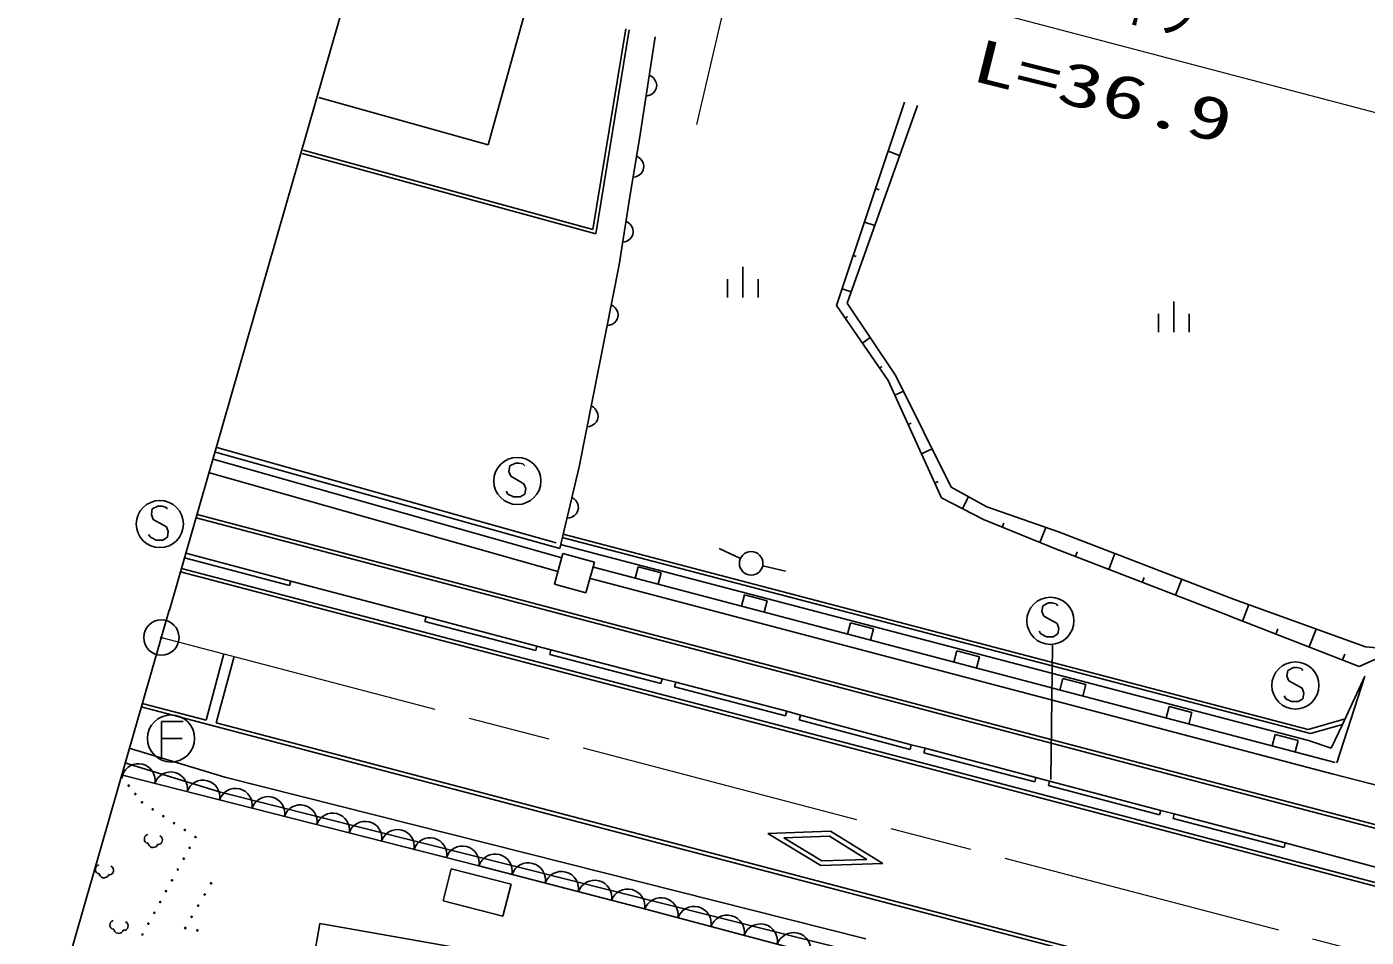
# Model space of a CAD drawing. Units: millimetres, scale not verified. Extents: x 40000 to 680000, y 20000 to 380000.
# Drawn here: x 70695 to 127536, y 282073 to 320713 of the extents above; entities that cross this region are included whole.
import ezdxf
from ezdxf.enums import TextEntityAlignment as Align

# ---------------------------------------------------------------- set-up
doc = ezdxf.new("R2010")
doc.units = ezdxf.units.MM
doc.header["$LTSCALE"] = 1000
doc.linetypes.add('CHAIN', pattern=[18.5, 12, -1.5, 3.5, -1.5])
for name, color, linetype, lineweight in [('M-BGD', 7, 'Continuous', 25), ('M-BGD-EXST', 7, 'Continuous', 25), ('M-BMK', 2, 'CHAIN', 13), ('M-BMK-OTRS', 5, 'Continuous', 25), ('M-BMK-SRVR', 3, 'Continuous', 25), ('M-STR-HTXT', 7, 'Continuous', 13), ('M-STR-STRC', 7, 'Continuous', 25)]:
    doc.layers.add(name, color=color, linetype=linetype, lineweight=lineweight)
doc.styles.add('ＭＳ ゴシック', font='')
doc.styles.get('ＭＳ ゴシック').set_extended_font_data('MS Gothic')

msp = doc.modelspace()

# ---------------------------------------------------------------- linework, layer by layer
at = {"layer": 'M-BGD'}
for p, q in [((90269, 315706), (91938, 321721)), ((96114, 320622), (94716, 312111)), ((96260, 320584), (94837, 311922)), ((96719, 316141), (97366, 320293)), ((97213, 318609), (97111, 318662)), ((97293, 318542), (97213, 318609)), ((97368, 318439), (97293, 318542)), ((97408, 318342), (97368, 318439)), ((97427, 318230), (97408, 318342)), ((96973, 317772), (97085, 317791)), ((97085, 317791), (97182, 317831)), ((97182, 317831), (97285, 317906)), ((97285, 317906), (97352, 317986)), ((97352, 317986), (97405, 318088)), ((97405, 318088), (97427, 318230)), ((83082, 317714), (90269, 315706)), ((105060, 308882), (107948, 317510)), ((105512, 308980), (108497, 317365)), ((96271, 313414), (96719, 316141)), ((94716, 312111), (82429, 315474)), ((94837, 311922), (82387, 315330)), ((96668, 315168), (96568, 315221)), ((96748, 315100), (96668, 315168)), ((96823, 314997), (96748, 315100)), ((96861, 314899), (96823, 314997)), ((107297, 315414), (107759, 315232)), ((96422, 314333), (96534, 314351)), ((96534, 314351), (96632, 314390)), ((96632, 314390), (96735, 314464)), ((96735, 314464), (96803, 314544)), ((96803, 314544), (96856, 314645)), ((96856, 314645), (96879, 314787)), ((96879, 314787), (96861, 314899)), ((106722, 313846), (106862, 313799)), ((95829, 310616), (96271, 313414)), ((96221, 312407), (96120, 312459)), ((96301, 312340), (96221, 312407)), ((96376, 312237), (96301, 312340)), ((96416, 312139), (96376, 312237)), ((96434, 312027), (96416, 312139)), ((106247, 312427), (106687, 312280)), ((95979, 311571), (96092, 311589)), ((96092, 311589), (96189, 311629)), ((96189, 311629), (96292, 311703)), ((96292, 311703), (96359, 311784)), ((96359, 311784), (96412, 311885)), ((96412, 311885), (96434, 312027)), ((105772, 311009), (105896, 310968)), ((94132, 302035), (95829, 310616)), ((101080, 310526), (101080, 309226)), ((100430, 310006), (100430, 309226)), ((101730, 310006), (101730, 309226)), ((105297, 309591), (105683, 309462)), ((95591, 308856), (95492, 308912)), ((95668, 308786), (95591, 308856)), ((95739, 308680), (95668, 308786)), ((95775, 308581), (95739, 308680)), ((107255, 305702), (105060, 308882)), ((107579, 305896), (105512, 308980)), ((119376, 309050), (119376, 307750)), ((95529, 308079), (95635, 308150)), ((95635, 308150), (95705, 308228)), ((95705, 308228), (95761, 308327)), ((95761, 308327), (95789, 308468)), ((95789, 308468), (95775, 308581)), ((105426, 308352), (105530, 308423)), ((118726, 308530), (118726, 307750)), ((120026, 308530), (120026, 307750)), ((95317, 308030), (95430, 308044)), ((95430, 308044), (95529, 308079)), ((106157, 307292), (106490, 307521)), ((106889, 306232), (106985, 306297)), ((109919, 301168), (107579, 305896)), ((109507, 300722), (107255, 305702)), ((107537, 305079), (107901, 305244)), ((94742, 304565), (94643, 304622)), ((94820, 304495), (94742, 304565)), ((94891, 304389), (94820, 304495)), ((94926, 304290), (94891, 304389)), ((94913, 304036), (94941, 304177)), ((94941, 304177), (94926, 304290)), ((94469, 303739), (94581, 303753)), ((94581, 303753), (94680, 303789)), ((94680, 303789), (94786, 303859)), ((94786, 303859), (94856, 303937)), ((94856, 303937), (94913, 304036)), ((108099, 303834), (108222, 303890)), ((93309, 298565), (78698, 302665)), ((93162, 298814), (78754, 302857)), ((108662, 302590), (109114, 302794)), ((78609, 302361), (93395, 298170)), ((93309, 298565), (94132, 302035)), ((78442, 301785), (93231, 297593)), ((109225, 301345), (109374, 301412)), ((93921, 300678), (93824, 300738)), ((111289, 299804), (109507, 300722)), ((111434, 300335), (109919, 301168)), ((110398, 300263), (110656, 300763)), ((93996, 300605), (93921, 300678)), ((94063, 300496), (93996, 300605)), ((94011, 300046), (94071, 300143)), ((94095, 300396), (94063, 300496)), ((94071, 300143), (94105, 300283)), ((94105, 300283), (94095, 300396)), ((114472, 299278), (111434, 300335)), ((77884, 299872), (94399, 295516)), ((77926, 300016), (94437, 295661)), ((93616, 299862), (93730, 299872)), ((93730, 299872), (93830, 299904)), ((93830, 299904), (93938, 299971)), ((93938, 299971), (94011, 300046)), ((114488, 298504), (111289, 299804)), ((112089, 299479), (112156, 299644)), ((125166, 290713), (93420, 299035)), ((125069, 290894), (93455, 299181)), ((113688, 298829), (113945, 299462)), ((121903, 296423), (114472, 299278)), ((125090, 290423), (93351, 298743)), ((100982, 298146), (100073, 298564)), ((114458, 298517), (121770, 295692)), ((115196, 298230), (115274, 298431)), ((93449, 298356), (93089, 297050)), ((94784, 297988), (93449, 298356)), ((94424, 296682), (94784, 297988)), ((116613, 297682), (116874, 298355)), ((109409, 289127), (77218, 297584)), ((109448, 289272), (77260, 297728)), ((94619, 297292), (126088, 289004)), ((94747, 297776), (126216, 289488)), ((96643, 297793), (96516, 297310)), ((97610, 297539), (96643, 297793)), ((97483, 297055), (97610, 297539)), ((101924, 297828), (102899, 297607)), ((118031, 297133), (118109, 297336)), ((93089, 297050), (94424, 296682)), ((119448, 296585), (119711, 297265)), ((101149, 296607), (101021, 296123)), ((102116, 296352), (101149, 296607)), ((101988, 295869), (102116, 296352)), ((127513, 294395), (121903, 296423)), ((122282, 295488), (122553, 296187)), ((94437, 295661), (120598, 288773)), ((127242, 293568), (121743, 295702)), ((94399, 295516), (120560, 288628)), ((105654, 295420), (105527, 294937)), ((106621, 295165), (105654, 295420)), ((106494, 294682), (106621, 295165)), ((123699, 294939), (123784, 295158)), ((125116, 294391), (125411, 295153)), ((79063, 294097), (78303, 291283)), ((79498, 293983), (78738, 291169)), ((110160, 294234), (110033, 293750)), ((111127, 293979), (110160, 294234)), ((111000, 293495), (111127, 293979)), ((126533, 293842), (126625, 294080)), ((127242, 293568), (128837, 294281)), ((128837, 294281), (127513, 294395)), ((114666, 293047), (114538, 292563)), ((115633, 292792), (114666, 293047)), ((115505, 292309), (115633, 292792)), ((127477, 293154), (126286, 289469)), ((127477, 293154), (126527, 291104)), ((75548, 291853), (94670, 286820)), ((75590, 291997), (78303, 291283)), ((119171, 291860), (119044, 291377)), ((120138, 291606), (119171, 291860)), ((120011, 291122), (120138, 291606)), ((76415, 291229), (77335, 291229)), ((76415, 291229), (76415, 289709)), ((94708, 286965), (78738, 291169)), ((125069, 290894), (126638, 291344)), ((125166, 290713), (126527, 291104)), ((126527, 291104), (126046, 290095)), ((76415, 290509), (77295, 290509)), ((123677, 290674), (123550, 290190)), ((124644, 290419), (123677, 290674)), ((79095, 288861), (75036, 290092)), ((124517, 289935), (124644, 290419)), ((126046, 290095), (125090, 290423)), ((78922, 288235), (74854, 289468)), ((74754, 288948), (89879, 285106)), ((106298, 282003), (79095, 288861)), ((134732, 282433), (109409, 289127)), ((134770, 282578), (109448, 289272)), ((120598, 288773), (143535, 282767)), ((126088, 289004), (128240, 288459)), ((106123, 281376), (78922, 288235)), ((120560, 288628), (143497, 282622)), ((145369, 273529), (94670, 286820)), ((145407, 273674), (94708, 286965)), ((104806, 286570), (102143, 286473)), ((107017, 285196), (104806, 286570)), ((75689, 286287), (75683, 286226)), ((75683, 286226), (75692, 286163)), ((75710, 286347), (75689, 286287)), ((75692, 286163), (75718, 286115)), ((75762, 286403), (75710, 286347)), ((75718, 286115), (75760, 286080)), ((75760, 286080), (75820, 286058)), ((75826, 286427), (75762, 286403)), ((75820, 286058), (75850, 286055)), ((75850, 286055), (75861, 286008)), ((75861, 286008), (75887, 285959)), ((75887, 285959), (75943, 285907)), ((76175, 285914), (76209, 285942)), ((76209, 285942), (76227, 285971)), ((76227, 285971), (76247, 286015)), ((76247, 286015), (76278, 286012)), ((76278, 286012), (76340, 286021)), ((76340, 286021), (76389, 286047)), ((76403, 286339), (76345, 286375)), ((76389, 286047), (76424, 286090)), ((76443, 286273), (76403, 286339)), ((76424, 286090), (76446, 286149)), ((76452, 286210), (76443, 286273)), ((76446, 286149), (76452, 286210)), ((102143, 286473), (104385, 285116)), ((104753, 286368), (102819, 286298)), ((102819, 286298), (104438, 285317)), ((106349, 285376), (104753, 286368)), ((75943, 285907), (76003, 285886)), ((76003, 285886), (76064, 285879)), ((76064, 285879), (76111, 285890)), ((76111, 285890), (76175, 285914)), ((104438, 285317), (106349, 285376)), ((73611, 285001), (73605, 284940)), ((73605, 284940), (73614, 284877)), ((73632, 285061), (73611, 285001)), ((73614, 284877), (73640, 284829)), ((73684, 285117), (73632, 285061)), ((73640, 284829), (73683, 284794)), ((73683, 284794), (73742, 284772)), ((73748, 285141), (73684, 285117)), ((74325, 285053), (74267, 285089)), ((74311, 284761), (74346, 284804)), ((74365, 284987), (74325, 285053)), ((74346, 284804), (74368, 284863)), ((74374, 284924), (74365, 284987)), ((74368, 284863), (74374, 284924)), ((88706, 284970), (88364, 283613)), ((88706, 284970), (88364, 283613)), ((91245, 284331), (88706, 284970)), ((91245, 284331), (88706, 284970)), ((89879, 285106), (96695, 283337)), ((104385, 285116), (107017, 285196)), ((73742, 284772), (73773, 284769)), ((73773, 284769), (73783, 284722)), ((73783, 284722), (73809, 284673)), ((73809, 284673), (73866, 284621)), ((73866, 284621), (73925, 284600)), ((73925, 284600), (73986, 284593)), ((73986, 284593), (74034, 284604)), ((74034, 284604), (74098, 284629)), ((74098, 284629), (74131, 284656)), ((74131, 284656), (74150, 284685)), ((74150, 284685), (74169, 284729)), ((74169, 284729), (74200, 284726)), ((74200, 284726), (74262, 284735)), ((74262, 284735), (74311, 284761)), ((90903, 282973), (91245, 284331)), ((90903, 282973), (91245, 284331)), ((88364, 283613), (90903, 282973)), ((88364, 283613), (90903, 282973)), ((96695, 283337), (106763, 280662)), ((74229, 282642), (74222, 282581)), ((74222, 282581), (74232, 282519)), ((74250, 282702), (74229, 282642)), ((74232, 282519), (74257, 282470)), ((74302, 282758), (74250, 282702)), ((74366, 282783), (74302, 282758)), ((74943, 282694), (74885, 282730)), ((74982, 282628), (74943, 282694)), ((74964, 282445), (74985, 282505)), ((74992, 282566), (74982, 282628)), ((74985, 282505), (74992, 282566)), ((83135, 282649), (81950, 275944)), ((91786, 281126), (83135, 282649)), ((91786, 281126), (83135, 282649)), ((74257, 282470), (74300, 282435)), ((74300, 282435), (74360, 282413)), ((74360, 282413), (74390, 282410)), ((74390, 282410), (74401, 282363)), ((74401, 282363), (74427, 282314)), ((74427, 282314), (74483, 282262)), ((74483, 282262), (74543, 282241)), ((74543, 282241), (74604, 282235)), ((74604, 282235), (74651, 282245)), ((74651, 282245), (74715, 282270)), ((74715, 282270), (74749, 282297)), ((74749, 282297), (74767, 282326)), ((74767, 282326), (74787, 282370)), ((74787, 282370), (74817, 282367)), ((74817, 282367), (74880, 282376)), ((74880, 282376), (74929, 282402)), ((74929, 282402), (74964, 282445))]:
    msp.add_line(p, q, dxfattribs=at)
for centre, radius in [((101436, 297938), 500), ((76815, 290509), 1000), ((74742, 288864), 25.6), ((74742, 288864), 25.6), ((75022, 288508), 25.6), ((75302, 288153), 25.6), ((75582, 287797), 25.6), ((75582, 287797), 25.6), ((76036, 287503), 25.6), ((76491, 287209), 25.6), ((76946, 286915), 25.6), ((77400, 286621), 25.6), ((77855, 286327), 25.6), ((77355, 285408), 25.6), ((77605, 285867), 25.6), ((77105, 284948), 25.6), ((76855, 284488), 25.6), ((78516, 284363), 25.6), ((76605, 284028), 25.6), ((78242, 283888), 25.6), ((76105, 283108), 25.6), ((76355, 283568), 25.6), ((77968, 283412), 25.6), ((75855, 282649), 25.6), ((77694, 282936), 25.6), ((75605, 282189), 25.6), ((77420, 282461), 25.6), ((77420, 282461), 25.6), ((77932, 282362), 25.6)]:
    msp.add_circle(centre, radius, dxfattribs=at)
for centre, radius, start, end in [((75429, 288726), 711, 349.6985, 161.7988), ((76804, 288377), 711, 349.6985, 161.7988), ((78179, 288028), 711, 349.6985, 161.7988), ((79554, 287678), 711, 349.6985, 161.7988), ((80929, 287329), 711, 349.6985, 161.7988), ((82304, 286980), 711, 349.6985, 161.7988), ((83679, 286631), 711, 349.6985, 161.7988), ((85054, 286281), 711, 349.6985, 161.7988), ((86429, 285932), 711, 349.6985, 161.7988), ((87804, 285583), 711, 349.6985, 161.7988), ((89179, 285234), 711, 349.6985, 161.7988), ((90570, 284873), 729, 349.2038, 161.3041), ((91977, 284502), 729, 349.2038, 161.3041), ((93384, 284132), 729, 349.2038, 161.3041), ((94791, 283762), 729, 349.2038, 161.3041), ((96198, 283391), 729, 349.2038, 161.3041), ((97605, 283021), 729, 349.2038, 161.3041), ((99012, 282651), 729, 349.2038, 161.3041), ((100419, 282280), 729, 349.2038, 161.3041), ((101826, 281910), 729, 349.2038, 161.3041), ((103233, 281540), 729, 349.2038, 161.3041)]:
    msp.add_arc(centre, radius, start, end, dxfattribs=at)
at = {"layer": 'M-BGD-EXST'}
for p, q in [((91192, 302078), (91152, 301838)), ((91152, 301838), (91232, 301638)), ((91432, 302198), (91192, 302078)), ((91592, 302198), (91432, 302198)), ((91752, 302158), (91592, 302198)), ((91832, 302078), (91752, 302158)), ((91232, 301638), (91792, 301318)), ((91792, 301318), (91872, 301118)), ((91112, 300878), (91032, 300998)), ((91352, 300758), (91112, 300878)), ((91632, 300758), (91352, 300758)), ((91832, 300878), (91632, 300758)), ((91872, 301118), (91832, 300878)), ((76021, 300248), (75981, 300008)), ((76261, 300368), (76021, 300248)), ((76421, 300368), (76261, 300368)), ((76581, 300328), (76421, 300368)), ((76661, 300248), (76581, 300328)), ((75981, 300008), (76061, 299808)), ((76061, 299808), (76621, 299488)), ((75941, 299048), (75861, 299168)), ((76181, 298928), (75941, 299048)), ((76661, 299048), (76461, 298928)), ((76621, 299488), (76701, 299288)), ((76701, 299288), (76661, 299048)), ((76461, 298928), (76181, 298928)), ((114055, 296262), (113815, 296142)), ((114215, 296262), (114055, 296262)), ((114375, 296222), (114215, 296262)), ((114455, 296142), (114375, 296222)), ((113815, 296142), (113775, 295902)), ((113775, 295902), (113855, 295702)), ((113855, 295702), (114415, 295382)), ((113735, 294942), (113655, 295062)), ((114415, 295382), (114495, 295182)), ((114495, 295182), (114455, 294942)), ((113975, 294822), (113735, 294942)), ((114255, 294822), (113975, 294822)), ((114219, 294471), (114149, 288770)), ((114455, 294942), (114255, 294822)), ((124212, 293397), (124172, 293157)), ((124452, 293517), (124212, 293397)), ((124612, 293517), (124452, 293517)), ((124772, 293477), (124612, 293517)), ((124852, 293397), (124772, 293477)), ((124172, 293157), (124252, 292957)), ((124252, 292957), (124812, 292637)), ((124132, 292197), (124052, 292317)), ((124372, 292077), (124132, 292197)), ((124852, 292197), (124652, 292077)), ((124812, 292637), (124892, 292437)), ((124892, 292437), (124852, 292197)), ((124652, 292077), (124372, 292077)), ((76415, 291229), (77335, 291229)), ((76415, 291229), (76415, 289709)), ((76415, 290509), (77295, 290509))]:
    msp.add_line(p, q, dxfattribs=at)
for centre in [(91512, 301438), (76341, 299608), (114135, 295502), (124532, 292757), (76815, 290509)]:
    msp.add_circle(centre, 1000, dxfattribs=at)
at = {"layer": 'M-BMK'}
msp.add_line((76405, 294793), (149437, 275677), dxfattribs=at)
at = {"layer": 'M-BMK-OTRS'}
for p, q in [((84708, 323621), (76744, 295960)), ((76742, 295952), (68107, 265963))]:
    msp.add_line(p, q, dxfattribs=at)
at = {"layer": 'M-BMK-SRVR'}
for radius in [750, 30]:
    msp.add_circle((76405, 294793), radius, dxfattribs=at)
at = {"layer": 'M-STR-HTXT'}
for p, q in [((99124, 316562), (101048, 324793)), ((100906, 324184), (132607, 315848))]:
    msp.add_line(p, q, dxfattribs=at)
at = {"layer": 'M-STR-STRC'}
for p, q in [((77389, 298173), (81844, 296997)), ((77445, 298366), (81895, 297190)), ((81895, 297190), (81844, 296997)), ((81895, 297190), (87637, 295671)), ((87586, 295478), (87637, 295671)), ((87637, 295671), (92346, 294428)), ((87586, 295478), (92295, 294235)), ((92295, 294235), (92346, 294428)), ((92346, 294428), (92938, 294269)), ((92938, 294269), (92888, 294076)), ((92888, 294076), (97605, 292848)), ((92938, 294269), (97656, 293041)), ((97656, 293041), (97605, 292848)), ((97656, 293041), (98238, 292897)), ((98187, 292703), (98238, 292897)), ((98238, 292897), (102945, 291664)), ((98187, 292703), (102894, 291470)), ((102894, 291470), (102945, 291664)), ((102945, 291664), (103523, 291495)), ((103472, 291302), (103523, 291495)), ((103472, 291302), (108180, 290046)), ((103523, 291495), (108231, 290239)), ((108180, 290046), (108231, 290239)), ((108231, 290239), (108813, 290094)), ((108763, 289901), (108813, 290094)), ((108763, 289901), (113468, 288664)), ((108813, 290094), (113519, 288858)), ((113519, 288858), (113468, 288664)), ((114101, 288702), (113519, 288858)), ((114050, 288509), (114101, 288702)), ((114050, 288509), (118766, 287263)), ((114101, 288702), (118817, 287456)), ((118817, 287456), (118766, 287263)), ((119390, 287310), (118817, 287456)), ((119339, 287117), (119390, 287310)), ((119339, 287117), (124050, 285883)), ((119390, 287310), (124101, 286077)), ((124101, 286077), (124050, 285883)), ((127983, 285035), (124101, 286077))]:
    msp.add_line(p, q, dxfattribs=at)

# ---------------------------------------------------------------- texts
at = {"layer": 'M-STR-HTXT', "style": 'ＭＳ ゴシック'}
for s, width, p in [('ガードパイプ', 0.75, (109293, 322391)), ('L=36.9', 1.5, (110572, 317916))]:
    msp.add_text(s, height=1833, rotation=346, dxfattribs=dict(at, width=width)).set_placement(p, align=Align.BOTTOM_LEFT)

doc.saveas('drawing.dxf')
